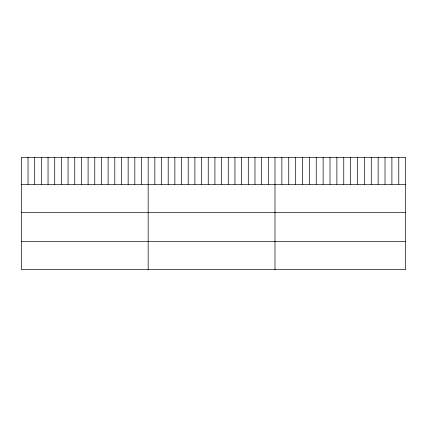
<?xml version="1.0" encoding="UTF-8"?>
<svg xmlns="http://www.w3.org/2000/svg" width="427" height="427" viewBox="0 0 427 427"><rect width="100%" height="100%" fill="white"/><g stroke="black" fill="none" stroke-linecap="round" stroke-linejoin="round"><path stroke-width="0.64" d="M405.65 184.32L405.65 269.656L21.35 269.656L21.35 157.344L405.65 157.344L405.65 184.32L21.35 184.32M21.35 212.481L405.65 212.481M21.35 241.495L405.65 241.495M398.775 157.344L398.775 184.32M391.895 157.344L391.895 184.32M385.021 157.344L385.021 184.32M378.141 157.344L378.141 184.32M371.266 157.344L371.266 184.32M364.386 157.344L364.386 184.32M357.511 157.344L357.511 184.32M350.636 157.344L350.636 184.32M343.756 157.344L343.756 184.32M336.882 157.344L336.882 184.32M330.002 157.344L330.002 184.32M323.127 157.344L323.127 184.32M316.252 157.344L316.252 184.32M309.372 157.344L309.372 184.32M302.497 157.344L302.497 184.32M295.617 157.344L295.617 184.32M288.743 157.344L288.743 184.32M281.863 157.344L281.863 184.32M274.988 157.344L274.988 269.656M268.311 157.344L268.311 184.32M261.639 157.344L261.639 184.32M254.962 157.344L254.962 184.32M248.29 157.344L248.29 184.32M241.613 157.344L241.613 184.32M234.941 157.344L234.941 184.32M228.264 157.344L228.264 184.32M221.592 157.344L221.592 184.32M214.914 157.344L214.914 184.32M208.243 157.344L208.243 184.32M201.565 157.344L201.565 184.32M194.893 157.344L194.893 184.32M188.216 157.344L188.216 184.32M181.544 157.344L181.544 184.32M174.867 157.344L174.867 184.32M168.195 157.344L168.195 184.32M161.518 157.344L161.518 184.32M154.846 157.344L154.846 184.32M148.169 157.344L148.169 269.656M141.492 157.344L141.492 184.32M134.82 157.344L134.82 184.32M128.143 157.344L128.143 184.32M121.471 157.344L121.471 184.32M114.794 157.344L114.794 184.32M108.122 157.344L108.122 184.32M101.445 157.344L101.445 184.32M94.773 157.344L94.773 184.32M88.095 157.344L88.095 184.32M81.424 157.344L81.424 184.32M74.746 157.344L74.746 184.32M68.074 157.344L68.074 184.32M61.397 157.344L61.397 184.32M54.725 157.344L54.725 184.32M48.048 157.344L48.048 184.32M41.376 157.344L41.376 184.32M34.699 157.344L34.699 184.32M28.027 157.344L28.027 184.32"/></g></svg>
